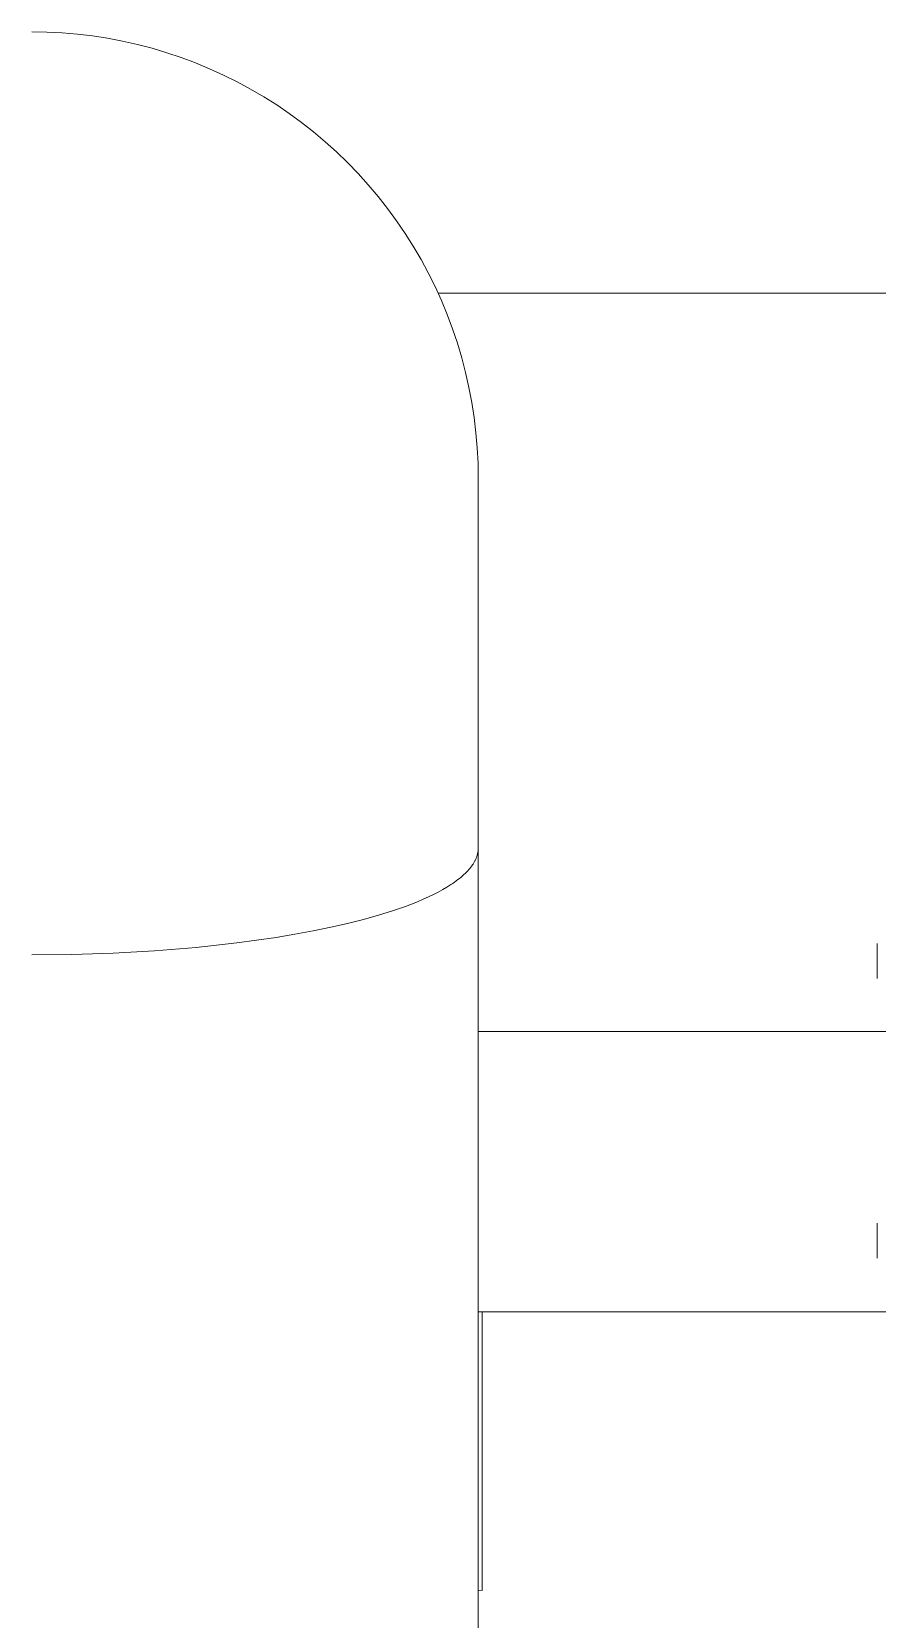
# Model space of a CAD drawing. Header units: inches. Extents: x -9 to 187, y -3 to 135.
# Drawn here: x 6.125 to 7.243, y 112.115 to 114.214 of the extents above; entities that cross this region are included whole.
import ezdxf

# ---------------------------------------------------------------- set-up
doc = ezdxf.new("R2010")
doc.units = ezdxf.units.IN
doc.layers.add('ZANO_R', color=7, linetype='Continuous', lineweight=0)

msp = doc.modelspace()

# ---------------------------------------------------------------- linework, layer by layer
at = {"layer": 'ZANO_R'}
for p, q in [((6.12511, 114.21416), (6.14527, 114.21382)), ((6.14527, 114.21382), (6.16541, 114.21279)), ((6.16541, 114.21279), (6.1855, 114.21107)), ((6.1855, 114.21107), (6.20552, 114.20866)), ((6.20552, 114.20866), (6.22544, 114.20558)), ((6.22544, 114.20558), (6.24525, 114.20181)), ((6.24525, 114.20181), (6.26492, 114.19737)), ((6.26492, 114.19737), (6.28443, 114.19226)), ((6.28443, 114.19226), (6.30375, 114.18649)), ((6.30375, 114.18649), (6.32286, 114.18007)), ((6.32286, 114.18007), (6.34174, 114.17299)), ((6.34174, 114.17299), (6.36037, 114.16527)), ((6.36037, 114.16527), (6.37873, 114.15693)), ((6.37873, 114.15693), (6.39679, 114.14796)), ((6.39679, 114.14796), (6.41453, 114.13838)), ((6.41453, 114.13838), (6.43193, 114.12819)), ((6.43193, 114.12819), (6.44898, 114.11743)), ((6.44898, 114.11743), (6.46565, 114.10608)), ((6.46565, 114.10608), (6.48192, 114.09417)), ((6.48192, 114.09417), (6.49778, 114.08172)), ((6.49778, 114.08172), (6.5132, 114.06873)), ((6.5132, 114.06873), (6.52817, 114.05522)), ((6.52817, 114.05522), (6.54267, 114.0412)), ((6.54267, 114.0412), (6.55668, 114.0267)), ((6.55668, 114.0267), (6.57019, 114.01174)), ((6.57019, 114.01174), (6.58318, 113.99631)), ((6.58318, 113.99631), (6.59564, 113.98046)), ((6.59564, 113.98046), (6.60754, 113.96419)), ((6.60754, 113.96419), (6.61889, 113.94752)), ((6.61889, 113.94752), (6.62966, 113.93047)), ((6.62966, 113.93047), (6.63984, 113.91306)), ((6.63984, 113.91306), (6.64942, 113.89532)), ((6.64942, 113.89532), (6.65839, 113.87726)), ((6.65839, 113.87726), (6.66674, 113.85891)), ((6.66254, 113.86836), (7.50298, 113.86836)), ((6.66674, 113.85891), (6.67445, 113.84028)), ((6.67445, 113.84028), (6.68153, 113.8214)), ((6.68153, 113.8214), (6.68796, 113.80229)), ((6.68796, 113.80229), (6.69373, 113.78297)), ((6.69373, 113.78297), (6.69884, 113.76346)), ((6.69884, 113.76346), (6.70327, 113.74379)), ((6.70327, 113.74379), (6.70704, 113.72398)), ((6.70704, 113.72398), (6.71013, 113.70405)), ((6.71013, 113.70405), (6.71253, 113.68403)), ((6.71253, 113.68403), (6.71425, 113.66394)), ((6.71425, 113.66394), (6.71528, 113.64381)), ((6.71528, 113.64381), (6.71563, 113.62365)), ((6.71563, 113.62364), (6.71563, 113.13542)), ((6.71554, 113.13306), (6.71559, 113.13385)), ((6.71559, 113.13385), (6.71562, 113.13463)), ((6.71562, 113.13463), (6.71563, 113.13542)), ((6.71563, 113.13542), (6.71563, 106.71143)), ((6.70699, 113.11126), (6.70813, 113.1129)), ((6.70813, 113.1129), (6.70867, 113.11372)), ((6.70867, 113.11372), (6.70919, 113.11454)), ((6.70919, 113.11454), (6.70969, 113.11536)), ((6.70969, 113.11536), (6.71016, 113.11617)), ((6.71016, 113.11617), (6.71062, 113.11699)), ((6.71062, 113.11699), (6.71105, 113.1178)), ((6.71105, 113.1178), (6.71147, 113.11862)), ((6.71147, 113.11862), (6.71186, 113.11943)), ((6.71186, 113.11943), (6.71224, 113.12024)), ((6.71224, 113.12024), (6.71259, 113.12106)), ((6.71259, 113.12106), (6.71292, 113.12187)), ((6.71292, 113.12187), (6.71324, 113.12267)), ((6.71324, 113.12267), (6.71353, 113.12348)), ((6.71353, 113.12348), (6.7138, 113.12429)), ((6.7138, 113.12429), (6.71406, 113.12509)), ((6.71406, 113.12509), (6.71429, 113.1259)), ((6.71429, 113.1259), (6.71451, 113.1267)), ((6.71451, 113.1267), (6.7147, 113.1275)), ((6.7147, 113.1275), (6.71488, 113.1283)), ((6.71488, 113.1283), (6.71504, 113.1291)), ((6.71504, 113.1291), (6.71518, 113.12989)), ((6.71518, 113.12989), (6.7153, 113.13069)), ((6.7153, 113.13069), (6.7154, 113.13148)), ((6.7154, 113.13148), (6.71548, 113.13227)), ((6.71548, 113.13227), (6.71554, 113.13306)), ((6.68423, 113.08979), (6.68651, 113.09143)), ((6.68651, 113.09143), (6.68871, 113.09309)), ((6.68871, 113.09309), (6.69082, 113.09474)), ((6.69082, 113.09474), (6.69283, 113.09639)), ((6.69283, 113.09639), (6.69476, 113.09805)), ((6.69476, 113.09805), (6.69659, 113.0997)), ((6.69659, 113.0997), (6.69834, 113.10136)), ((6.69834, 113.10136), (6.7, 113.10301)), ((6.7, 113.10301), (6.70157, 113.10466)), ((6.70157, 113.10466), (6.70306, 113.10631)), ((6.70306, 113.10631), (6.70446, 113.10796)), ((6.70446, 113.10796), (6.70577, 113.10961)), ((6.70577, 113.10961), (6.70699, 113.11126)), ((6.64966, 113.07028), (6.65633, 113.07348)), ((6.65633, 113.07348), (6.66264, 113.0767)), ((6.66264, 113.0767), (6.66859, 113.07995)), ((6.66859, 113.07995), (6.67416, 113.08321)), ((6.67416, 113.08321), (6.67938, 113.08649)), ((6.67938, 113.08649), (6.68185, 113.08814)), ((6.68185, 113.08814), (6.68423, 113.08979)), ((6.58356, 113.04602), (6.60213, 113.05182)), ((6.60213, 113.05182), (6.61937, 113.05781)), ((6.61937, 113.05781), (6.62747, 113.06087)), ((6.62747, 113.06087), (6.63522, 113.06397)), ((6.63522, 113.06397), (6.64262, 113.06711)), ((6.64262, 113.06711), (6.64966, 113.07028)), ((6.49731, 113.02531), (6.5205, 113.03008)), ((6.5205, 113.03008), (6.54267, 113.03513)), ((6.54267, 113.03513), (6.56371, 113.04045)), ((6.56371, 113.04045), (6.58356, 113.04602)), ((6.34248, 113.00355), (6.39633, 113.00944)), ((6.39633, 113.00944), (6.44825, 113.01671)), ((6.44825, 113.01671), (6.47319, 113.02085)), ((6.47319, 113.02085), (6.49731, 113.02531)), ((7.24315, 112.96259), (7.24315, 113.00881)), ((6.12511, 112.99359), (6.17817, 112.99416)), ((6.17817, 112.99416), (6.23256, 112.99596)), ((6.23256, 112.99596), (6.2876, 112.99907)), ((6.2876, 112.99907), (6.34248, 113.00355)), ((7.28325, 112.89214), (6.71563, 112.89214)), ((7.24315, 112.5926), (7.24315, 112.63879)), ((7.28325, 112.52185), (6.71563, 112.52185)), ((6.72062, 112.52185), (6.72062, 112.15338)), ((7.28325, 112.52174), (6.72062, 112.52174)), ((6.72062, 112.15338), (6.71563, 112.15367))]:
    msp.add_line(p, q, dxfattribs=at)

doc.saveas('drawing.dxf')
